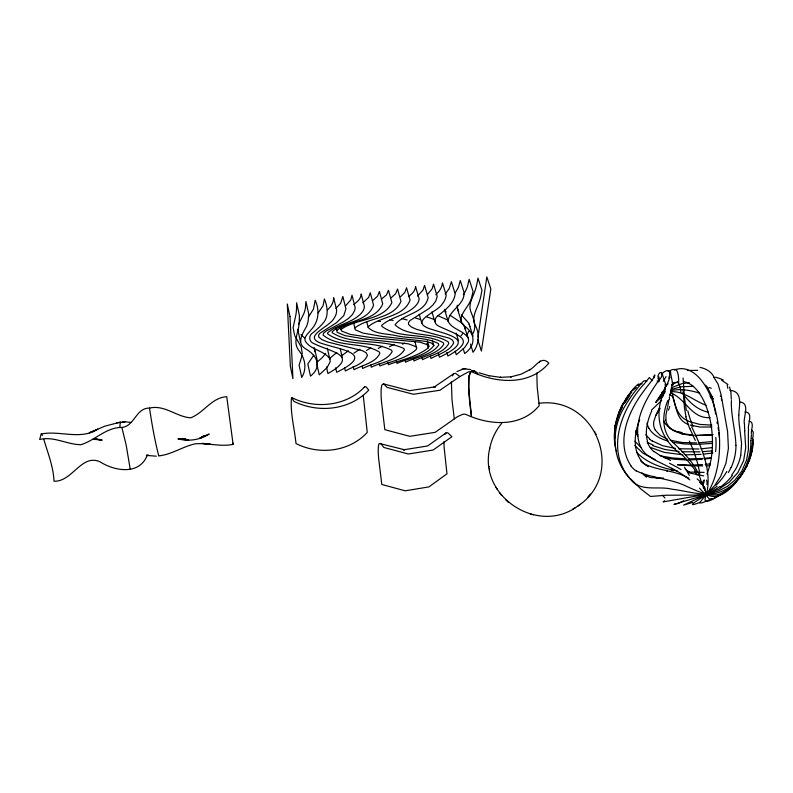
<?xml version="1.0" encoding="UTF-8"?>
<svg xmlns="http://www.w3.org/2000/svg" width="793" height="793" viewBox="0 0 793 793"><rect width="100%" height="100%" fill="white"/><g stroke="black" fill="none" stroke-linecap="round" stroke-linejoin="round"><path stroke-width="1.19" d="M120.229 422.183L104.845 426.168L89.322 432.77L97.846 429.201C80.321 440.363 60.109 430.262 41.216 433.969L39.65 439.481C53.944 435.962 67.058 444.675 80.995 444.685C94.585 440.541 104.963 428.488 119.842 427.467L120.229 422.183L120.695 422.758M738.818 415.066C738.937 406.303 743.457 391.137 729.986 390.404M744.349 423.68C743.021 416.84 750.753 402.933 739.572 401.952M536.841 373.047L537.168 386.845L539.22 405.629C520.852 427.843 489.172 425.375 465.521 414.273A7.583 6.106 7.8 0 0 462.329 414.422L457.323 416.791L435.119 432.344L409.803 436.328L384.833 429.687L381.463 401.357A30.441 4.401 81.2 0 1 382.295 384.506L383.693 383.941L409.466 390.691L435.605 386.756L433.811 387.301L453.477 373.88L455.41 373.245L459.96 376.506L468.356 371.937A7.94 6.453 8.6 0 1 471.696 371.778C496.408 383.207 529.377 386.032 548.825 363.194C541.639 355.105 535.771 366.673 529.684 369.875L530.279 369.459L521.189 374.167L510.642 376.933L511.307 376.814L499.967 377.349L500.661 377.379L488.557 375.644M752.051 449.125L751.873 451.058M314.742 351.755L314.216 347.562M668.965 399.434L667.686 406.72M750.802 440.63C751.546 462.884 738.66 487.973 715.673 493.315C700.962 496.021 686.401 490.867 671.869 489.192C660.044 486.149 646.473 490.58 635.629 484.126M748.463 429.112C747.591 423.809 753.846 412.271 744.875 411.934M468.752 378.449L468.96 394.26M751.328 433.543C751.001 429.766 754.817 422.064 749.058 421.043M468.772 378.241L469.139 375.684M753.132 443.763L753.181 440.046L752.2 438.242M158.65 455.39C155.131 442.107 151.671 423.184 149.54 408.088C135.286 407.721 134.324 428.299 119.842 427.467M451.405 381.859L452 399.811L454.3 418.863M657.803 376.338C661.025 367.546 664.375 376.001 658.973 380.085C646.236 398.403 632.477 421.113 639.525 444.189M336.212 328.223L337.174 332.346L345.064 335.637L364.562 338.978L408.375 343.835L416.057 346.729L416.682 348.077L416.107 349.673C405.986 358.446 392.039 361.093 379.857 365.95L379.292 363.759M752.884 438.45L753.271 432.116L751.447 429.727M752.101 444.397L752.755 439.471M751.942 445.636C750.812 456.599 747.323 467.434 740.741 476.355M387.856 362.51L388.431 364.691C401.773 359.635 416.86 356.959 428.24 347.899L428.874 346.303L428.2 344.955L419.804 342.14L371.798 337.669L350.407 334.428L341.753 331.157L340.762 327.033M457.155 306.207L457.293 305.255M353.747 323.435L355.254 329.799L363.025 333.1L382.315 336.45L425.692 341.337L431.62 343.101L433.86 345.589C425.514 356.533 408.94 357.861 396.986 363.442L396.401 361.261M404.926 360.012L405.52 362.193C416.355 356.88 431.66 355.343 438.836 344.886L438.321 343.528C425.9 336.797 410.586 338.75 396.996 335.845C387.628 333.506 375.446 334.596 368.239 327.529L368.378 326.577C380.739 316.09 403.746 317.17 410.08 300.121L406.571 287.809L404.787 292.488L400.634 296.612M477.981 337.174L486.823 276.906L490.847 288.999L481.381 351.071L477.664 339.305M302.183 355.165L299.1 365.167L301.727 377.409C307.377 368.428 304.889 357.712 298.515 350.01C293.489 343.181 297.018 334.933 298.574 327.638A132.877 82.799 -6.6 0 0 299.268 322.117L299.387 315.366L296.602 302.748L296.513 309.538A131.916 83.275 -6.3 0 1 295.829 315.079L293.123 327.717L294.53 335.013M616.052 423.075L619.293 411.359L625.548 399.543M740.781 455.202L741.584 443.475L739.572 426.941M489.787 448.174C478.11 495.853 537.357 535.364 577.026 506.608C626.748 474.928 596.247 395.529 538.814 403.32M469.169 375.525L470.804 371.501L468.931 376.903L468.574 387.44L471.458 416.186A111.506 25.356 81.1 0 1 470.199 406.601A89.421 19.994 81.1 0 1 469.922 404.222L469.535 400.663M489.598 449.026C491.353 439.649 495.536 430.758 501.602 423.403M751.675 451.742L749.494 459.643M664.871 388.055L664.93 391.99M617.985 417.257L618.203 416.384M725.238 491.472C722.413 493.315 700.169 509.463 705.978 496.031C712.808 472.083 701.795 448.015 691.625 426.743M667.399 407.85L665.922 414.977L665.922 420.012M703.897 480.221A55.421 27.953 86.1 0 1 702.043 483.086L701.706 484.275C699.099 467.85 685.192 453.923 673.009 442.524C661.233 431.818 662.185 414.055 667.815 400.495M618.441 415.522L618.946 413.837M750.634 456.322L746.719 466.413M670.035 377.022L666.249 386.449M664.95 387.777L665.466 386.518M672.414 388.927L669.52 396.183M619.214 413.024L619.789 411.428M749.682 459.266C743.249 475.949 718.745 512.863 699.575 488.171M664.128 391.762C653.234 415.72 660.004 439.223 681.336 454.448M748.215 462.17L748.493 461.407A8.406 1.943 -66.6 0 0 749.405 458.562M472.697 334.101C477.029 326.518 473.51 318.439 470.645 311.173C468.157 303.868 473.054 297.117 475.126 290.407A126.087 80.42 -14 0 0 476.722 284.875L477.991 278.105L481.966 290.228L480.657 296.959A126.979 79.915 -14 0 1 479.031 302.47C476.563 309.587 471.478 317.131 474.977 324.843C480.003 333.556 479.25 344.251 473.034 352.29L470.467 344.043M639.713 419.814C634.598 432.373 632.546 448.164 640.675 459.94M748.057 462.557L744.508 469.684M620.086 410.655L620.404 409.892M620.721 409.148L621.375 407.711M651.757 410.863C647.534 420.31 644.62 431.194 647.534 441.433M298.406 324.476L303.759 313.84A63.926 40.671 -9.3 0 0 305.384 308.279L305.9 301.489L308.745 314.078L308.199 320.828A64.382 40.423 -9.5 0 1 306.554 326.369C302.807 333.209 296.086 342.953 305.384 348.712C316.516 354.868 322.84 366.376 310.489 376.12L307.813 363.898L313.8 355.185M452.506 375.912L453.477 373.88M468.881 331.246L466.829 334.943M746.867 465.937L740.206 476.553M621.712 407.027L622.049 406.353M622.584 406.898C615.764 419.398 612.037 434.356 615.774 448.412M622.396 405.689L622.743 405.054M656.148 402.477C657.625 396.946 667.894 389.987 665.059 384.555M463.39 294.758L465.194 291.626A61.894 39.125 -16.1 0 0 467.592 286.085L469.149 279.305L473.064 291.447L471.468 298.188A62.33 38.867 -16.1 0 1 469.04 303.709C465.243 310.271 456.233 318.945 464.341 326.042C475.443 333.347 476.147 345.351 464.668 353.519L463.221 348.801M624.765 403.052L629.989 395.122M623.447 403.825L624.15 402.675A14.799 4.837 -62.6 0 1 627.015 398.859M661.739 374.474C663.186 371.808 667.845 368.765 670.234 371.897M743.596 471.161L743.913 470.665M665.723 386.072L667.29 384.318M660.212 408.296L655.662 415.859L653.789 421.489A14.383 13.283 -40.1 0 0 655.296 430.153M455.241 292.845L458.433 287.294L460.277 280.514L464.133 292.676C464.51 305.127 448.858 310.281 448.124 321.373C452.238 329.581 463.538 330.334 468.167 337.996A15.196 8.941 -17 0 1 468.197 342.17L464.599 347.631L456.282 354.749L455.212 351.2M742.605 472.678L742.942 472.172M741.891 473.699L742.248 473.183M627.759 396.639C619.373 408.603 613.197 423.184 614.991 438.053M325.645 353.48L322.206 357.663L316.506 362.639M703.361 482.243L701.379 483.968M146.973 455.896C139.082 475.215 114.707 471.141 100.364 462.002C81.659 453.011 72.54 481.886 54.043 481.242C53.349 466.462 47.867 453.17 43.793 439.352M731.721 475.096L735.656 469.169A46.083 43.09 -35.6 0 0 740.761 455.202M713.918 377.428L718.022 384.02L721.085 394.666L727.597 431.689L728.41 448.392L726.001 463.102L720.668 476.385L714.632 485.643L706.543 494.118L699.505 502.911L701.914 502.881L707.495 500.72M739.968 477.406L733.059 485.237L725.764 491.045M740.355 475.78L740.751 475.255M739.79 477.099L737.103 480.32M308.358 317.19L313.513 309.002L315.168 300.23C319.827 310.043 318.796 321.849 311.173 329.69C308.854 333.02 304.076 336.073 305.077 340.673C310.142 349.891 323.038 350.06 329.303 358.049A15.543 9.278 -12.1 0 1 329.977 362.213L326.994 367.684L319.242 374.841L316.754 363.749M645.115 382.89L649.289 377.557L652.342 380.68M644.54 383.604C620.493 409.029 604.375 453.001 632.418 481.401M336.757 330.473C350.417 319.688 375.188 321.69 382.732 303.888L379.401 291.497L377.567 296.185L373.037 300.309M460.961 335.796L462.606 333.794M587.563 497.538L588.773 496.091M589.169 495.615L590.478 494.049M539.151 362.351L540.231 361.053M354.877 327.925C368.616 317.18 393.259 319.113 400.99 301.38L397.541 289.039L395.628 293.717L391.068 297.841M664.673 500.75L663.136 501.91L705.552 494.406L719.023 489.083L729.302 482.124L737.926 472.469L743.636 460.644L745.727 447.738L744.637 430.966M445.25 294.064L449.254 288.503L451.386 281.723L455.182 293.916C454.042 303.154 446.181 309.181 439.431 314.623C434.594 316.972 432.938 323.683 438.678 326.082C456.679 335.033 478.843 338.879 447.876 355.978L446.816 352.429M737.768 478.942L738.224 478.417M663.345 395.965L655.553 402.21M318.132 312.987L323.058 305.771L324.416 298.971C327.648 307.06 329.164 317.081 322.473 323.841C319.817 326.994 316.615 329.591 313.532 332.307C308.219 335.003 308.467 341.892 314.256 343.756C330.423 351.904 360.438 355.076 327.965 373.562L326.438 366.921M661.699 400.356L651.559 410.021M736.162 481.381L736.638 480.855M341.307 329.283C356.245 318.31 382.999 320.957 391.871 302.629L388.481 290.268L386.449 294.956L381.463 299.08M364.195 387.341L365.543 386.667L366.445 387.222L368.735 390.176C349.654 410.239 318.261 413.45 294.005 401.367L291.497 397.65C290.069 412.866 294.52 428.359 295.997 443.535C319.153 455.331 349.277 451.911 367.248 432.433L363.283 395.707M336.807 352.469L329.402 358.644M734.695 482.957L735.19 482.431M327.45 310.113L330.622 306.504A27.329 17.426 -11.9 0 0 333.437 300.131L333.645 297.722L336.678 310.232L336.46 312.64A27.527 17.317 -12 0 1 333.605 318.984C328.391 327.678 299.932 337.293 323.782 344.063C343.775 350.447 374.802 353.708 336.668 372.284L335.637 367.863M734.189 483.472L733.178 484.493M629.791 394.19L630.772 393.239M427.288 294.778L432.126 288.821L433.523 284.152L437.211 296.384L435.783 301.043L432.809 305.127L428.775 308.725L410.011 320.55L408.484 322.553L408.583 324.436L411.389 327.033L416.751 329.412L449.175 338.145L452.555 340.177L453.715 342.764C449.819 351.497 438.648 353.975 430.995 358.456L430.312 356.077M435.833 294.709L438.638 291.695A26.833 16.94 -16.4 0 0 442.008 285.341L442.464 282.932L446.211 295.145L445.735 297.553A27.021 16.831 -16.4 0 1 442.325 303.878C437.716 312.184 407.741 321.334 430.222 328.926C451.802 335.756 475.899 339.85 439.441 357.217L438.4 353.658M633.22 389.968L636.432 387.579M732.663 484.999L731.622 486M637.82 385.616L640.05 384.03L642.033 383.792M730.571 486.971L731.096 486.486M364.473 386.954C346.848 405.976 315.584 409.624 291.923 397.65M345.54 305.89L350.784 299.903L352.023 295.224L355.175 307.684L354.818 310.093L352.538 314.464L348.623 318.32L343.656 321.72L326.27 330.959L323.663 333.05L323.029 334.993C338.254 347.899 362.798 341.545 379.381 352.082L379.837 353.45C375.327 362.946 362.51 364.968 354.005 369.736L353.202 366.435M717.021 486.297L704.065 495.566L683.606 505.101L692.854 502.375M729.51 487.923L726.834 490.193M348.405 350.793L341.694 355.661M335.994 308.289L340.653 303.273L342.844 296.473L345.936 308.963L343.716 315.733L336.123 322.969L319.946 333.219L318.548 335.231L318.836 337.104L321.988 339.691L327.796 342.051L362.312 350.655L366.019 352.677L367.466 355.254C364.146 364.106 352.766 366.525 345.351 371.005L344.559 367.704M663.216 394.934L658.696 398.017M417.514 296.007L423.036 290.04L424.562 285.361L428.19 297.633C424.701 313.661 403.24 313.522 395.043 324.843C408.98 337.838 433.008 331.474 448.412 342.1L448.769 343.468C443.832 352.845 431.214 354.937 422.52 359.695L421.846 357.316M703.56 482.382L701.002 483.958M719.994 486.426C721.412 486.317 674.942 512.308 699.892 502.356M631.089 392.951L631.734 392.426M664.098 393.675L659.479 396.52M353.718 304.651L358.158 300.785A18.07 11.508 -13.4 0 0 361.172 293.975L364.384 306.415A18.189 11.429 -13.5 0 1 361.33 313.195C352.29 323.118 337.293 324.178 327.648 332.852L327.559 333.803C345.609 346.888 372.264 339.86 391.643 350.288L392.158 351.646C386.429 361.697 372.264 363.422 362.649 368.477L362.104 366.277M408.544 296.622L412.271 293.38A17.902 11.34 -15.7 0 0 415.582 286.59L419.15 298.872A18.031 11.261 -15.7 0 1 415.8 305.652C406.561 315.455 391.623 316.625 381.81 325.229L381.671 326.181C398.512 339.345 425.088 332.317 443.376 342.814L443.802 344.172C437.766 354.124 423.779 355.908 414.035 360.944L413.431 358.773M724.148 491.511L724.743 491.065M359.972 349.138L353.965 353.083M578.067 505.894L580.248 504.289M667.468 384.189L668.162 383.743M721.779 493.236L722.373 492.82M380.64 443.366L383.852 447.47L408.296 454.002L433.107 450.037L451.931 436.685L447.777 432.78L446.033 432.948L427.566 445.983L403.27 449.849L404.727 449.8L379.361 443.465A28.498 3.846 80.9 0 0 378.618 458.225L381.8 484.483L405.183 490.808L428.924 486.892L446.974 473.817L444.159 447.758A28.231 5.283 80.8 0 1 444.04 441.582M362.788 302.797L368.666 297.425L370.301 292.736L373.572 305.156C367.625 322.315 344.38 321.125 332.208 331.662L332.098 332.624C352.409 345.738 382.206 338.314 403.875 348.504L404.44 349.862C397.452 360.399 382.028 361.886 371.263 367.209L370.708 365.018M459.96 376.506L439.887 390.255L413.361 394.27L387.172 387.41L383.693 383.941M719.439 494.842L720.014 494.455M370.916 347.859L366.366 350.536M668.162 371.411L672.454 369.538L676.469 369.449M726.348 490.659C714.305 499.927 699.456 491.977 687.521 486.793C671.334 478.566 652.361 478.585 636.174 470.824M718.289 495.585L718.864 495.219M683.735 500.75L678.501 503.317L673.921 504.417L718.508 490.976L727.399 486.377L734.992 480.052L741.762 471.181L746.55 460.168L748.414 449.572L748.374 433.88A15.543 2.32 88.7 0 1 748.533 429.291M717.169 496.299L717.724 495.942M701.369 483.492L703.619 482.59M382.325 346.214L378.192 348.454M715.524 497.28L716.069 496.963M664.177 393.358L660.301 395.291M572.833 509.136L573.656 508.66M456.956 371.59L463.697 368.814L470.784 369.578M573.894 508.531L574.816 507.996M714.999 497.598L713.958 498.182M394.131 344.34L389.452 346.71M704.025 486.575L703.054 487.1M713.462 498.46C706.543 502.465 706.276 490.936 704.075 487.348M672.335 387.42L681.732 383.743M711.47 498.757L712.074 498.44M710.28 499.372L710.875 499.075M146.774 455.876L148.321 455.083L146.368 455.142M402.547 344.192L404.519 343.2M704.709 487.844L703.788 488.29M708.575 500.214L709.13 499.947M672.147 382.969L677.737 382.196M705.136 488.131L703.867 488.657M701.27 483.413L703.56 482.828M664.058 393.229L661.114 394.309M671.74 389.313L681.782 386.716L693.29 386.31M201.293 437.012L209.213 434.068C199.886 439.986 188.912 441.562 178.237 438.945L186.722 439.56L178.316 439.074L185.522 439.213M471.894 370.727L474.829 371.243A85.694 18.328 80.7 0 1 475.731 371.848A104.835 22.333 80.6 0 1 477.921 373.83L474.521 371.074L471.914 370.718M149.54 408.088C164.547 404.489 176.552 416.93 190.677 417.832C203.801 412.925 211.483 397.59 226.739 396.688L233.112 444.358L232.716 442.92M702.4 483.948A55.381 40.681 -86.7 0 0 703.47 483.056L700.437 483.542M461.734 369.34L463.191 368.943M664.395 392.961L661.471 393.645M671.076 390.681C680.642 388.322 690.554 390.394 699.793 393.169M682.733 383.515L689.286 382.652M158.541 455.935C171.556 454.587 182.519 446.667 195.068 443.852C207.766 442.712 220.494 447.064 233.182 444.358M116.68 422.808L124.957 421.757L131.033 422.471M674.526 370.073A68.287 34.466 86.1 0 1 715.554 411.022A68.287 34.466 86.1 0 1 706.543 494.128L694.569 495.129L666.526 495.228L650.468 496.468L640.734 488.855L630.157 478.466M703.074 483.343L700.497 483.304M712.917 452.981L703.193 454.181M712.471 447.569L701.062 448.858M711.321 458.225L704.422 459.068M712.104 441.562L698.692 442.831M712.857 434.683L695.283 435.704M687.372 370.48L697.652 370.351M712.263 450.83L702.539 451.693M711.41 457.65L703.748 458.364M664.425 392.832L661.729 393.041M710.429 463.885L705.225 464.381M712.233 443.376L698.643 444.288M464.212 368.745L465.759 368.596M702.291 459.276L688.393 459.96M712.877 434.901L694.995 435.327M701.081 454.369L685.231 454.875M711.926 427.021L699.991 427.04L690.237 425.078M702.509 464.589L692.527 465.055M702.42 458.463L688.552 458.909M670.432 391.762C683.962 390.582 694.083 401.139 706.137 405.223M699.02 448.997L678.709 448.798M156.271 456.183L148.083 455.529M700.001 451.841L681.673 451.752M696.799 442.91L682.466 442.534L670.303 440.214M697.483 444.318L684.607 443.991L672.474 442.256M705.829 465.828L709.963 465.759M711.846 425.137L699.783 424.404L689.831 421.727M702.757 465.878L693.082 465.848M691.04 465.075L677.371 464.678M704.115 472.39L688.046 472.023M687.164 459.96L674.635 459.306L663.454 457.482M685.687 458.86L672.732 457.967L660.133 455.816M692.13 465.828L677.678 464.807M700.685 483.046L703.014 483.799M92.781 439.352L101.772 439.778L94.526 438.896M663.582 478.11L650.329 477.495L644.62 475.185A12.648 4.679 53.1 0 1 642.003 472.935M682.872 454.795L664.296 452.387L650.25 447.371M693.657 435.644L682.218 434.088L673.198 430.45A16.693 15.295 -0.6 0 1 665.743 420.042M693.042 435.198L682.01 433.484M710.062 417.614C691.565 419.011 685.469 398.284 670.66 392.882M679.046 451.554L665.049 449.502L652.788 445.676M663.9 392.654L661.709 392.327M188.645 440.056L178.147 438.807M41.236 433.959L42.515 435.327M675.517 448.451L662.601 445.686L652.361 440.948M673.812 470.665L671.146 470.269M688.869 472.836L703.748 475.889M94.407 438.935L102.099 440.194L94.833 438.965M699.813 482.372L702.211 482.828M677.272 470.973C662.581 468.148 647.207 463.439 636.64 452.268M378.33 321.026L380.63 321.492M390.037 319.777L393.08 320.501M708.347 412.142C697.206 410.06 688.839 401.783 682.347 393.011M530.17 514.003L531.469 514.32M532.113 514.488L533.332 514.796M407.186 320.005L401.694 318.528M489.271 375.823L479.061 372.809M712.838 396.996L710.032 396.222M706.543 494.118L702.033 483.086L699.922 482.461M420.528 319.539L415.532 318.052M668.44 441.245C660.866 439.025 652.857 435.307 648.872 428.101M713.512 398.859L710.736 397.937M435.337 319.876L426.693 316.843M677.936 432.284L669.837 428.27M704.6 487.318L703.45 486.436M655.077 459.514L643.014 453.259L634.777 445.497M667.29 439.183L659.905 435.179L655.325 430.133M664.177 392.396L662.542 391.643M448.382 320.342L437.815 315.634M686.143 476.871C673.227 470.338 658.101 470.447 645.185 464.311A15.771 11.419 65.6 0 1 640.655 459.96M686.679 477.099L687.214 477.317M688.621 424.463C676.786 420.786 676.498 407.424 672.999 397.769M688.274 477.773L688.81 478.001M721.64 380.214L727.934 384.506M688.572 421.182L689.196 421.46M670.551 460.465L659.31 454.984L654.017 451.465M646.731 381.374C644.154 379.133 642.132 382.702 640.605 384.377C635.044 390.999 629.791 397.917 625.439 405.401C611.294 427.169 610.679 458.086 629.335 477.525M658.824 381.919L657.07 380.937M687.967 420.895C676.766 416.295 674.516 403.607 672.365 393.12M671.671 468.306L653.541 459.365L646.374 454.448M698.385 392.089L698.96 392.406M647.217 442.881L648.089 443.376M657.06 478.516L653.422 476.276M647.514 466.244L648.198 466.671M646.156 465.352L646.83 465.798M450.008 315.247L462.973 323.851M684.557 476.038L689.811 479.894M645.482 464.896L642.241 462.458M685.142 468.99L689.345 472.152M702.033 483.086L697.126 478.883M641.547 448.045L634.945 441.245M662.433 495.189L664.96 497.994M304.611 337.967L300.934 334.626M649.923 439.163L645.74 434.762M640.992 461.427L641.606 461.952M505.825 499.996L506.816 500.898M507.57 501.592L508.541 502.475M645.799 476.623L646.404 477.178M645.195 476.058L643.301 474.224M664.524 392.168L663.364 390.761M461.367 314.91L468.752 323.078L473.005 336.083M708.04 388.768L712.213 396.718L715.266 411.527M446.102 311.927L444.476 309.32L448.124 321.373M499.402 492.572L500.234 493.642M500.879 494.475L501.691 495.526M631.119 466.056C615.289 442.276 628.115 411.567 643.797 391.048C647.326 385.933 651.767 381.403 654.731 375.922C655.603 373.255 653.045 376.556 654.284 377.785M659.38 381.036L658.894 380.343M637.909 434.921L635.57 431.134M496.061 487.398L497.31 489.459M458.691 311.54L457.145 307.139M295.839 337.58L301.211 346.957L302.302 353.549M637.78 436.249L635.619 431.204M594.71 431.65L595.037 432.274M595.84 433.781L596.177 434.395M463.836 324.942L468.167 337.996M294.927 335.865L295.363 336.728M702.995 485.673L702.261 483.76M695.312 440.442L689.96 428.726M729.54 387.073L730.878 392.02L731.354 399.305M298.426 331.196L297.771 329.402L300.488 341.862M658.339 379.322L657.853 377.746M663.89 389.631L664.901 392.119M661.848 372.888L665.882 384.982M616.26 450.127L616.518 450.969M457.462 308.943L461.199 320.957M456.163 333.1L458.483 340.683M469.268 324.198L469.793 326.696M431.927 311.887L434.861 321.789M432.274 340.147L433.86 345.589M427.308 340.851L428.874 346.303M419.21 314.276L421.757 323.108M426.981 343.547L428.24 347.899M414.838 341.525L416.682 348.077M366.792 321.938L368.239 327.529M721.273 398.314L721.65 400.227M340.346 326.865L341.168 330.245M340.187 348.613L342.308 357.494M327.281 348.177L329.868 359.318M685.995 416.771L684.409 407.285L683.1 389.343M314.623 348.851L317.378 361.142M686.341 410.358L684.567 398.701L683.09 378.023M121.914 427.645L126.196 445.16L130.24 469.367M670.591 373.106L672.979 385.259M718.091 427.566L718.567 430.45M489.053 466.343L489.162 467.027M489.41 468.703L489.519 469.397M718.904 432.7L719.42 437.429M469.426 399.494L469.01 394.835M731.384 400.554C730.809 415.631 735.458 430.222 735.914 445.21M677.678 382.325A45.241 16.266 -65.7 0 1 680.81 392.228M689.851 428.755A42.396 22.224 63.2 0 1 685.876 416.731M689.365 441.067A53.508 16.921 63 0 1 699.723 473.996M704.333 480.043A55.48 17.694 72.2 0 1 702.945 485.058M671.899 384.992A55.421 27.953 86.1 0 1 678.471 381.839M683.338 381.631A55.421 27.953 86.1 0 1 709.22 416.077A55.421 27.953 86.1 0 1 706.96 473.976M669.332 373.166A68.287 34.466 86.1 0 1 670.828 372.066M693.042 426.406A52.507 25.723 63.6 0 1 687.809 410.814M676.27 369.825A55.817 17.149 -65.9 0 1 678.55 383.772M671.879 384.446A33.048 7.722 -51.1 0 1 670.561 390.562M668.558 410.13A53.686 8.426 -76 0 1 669.758 406.571M684.428 467.136A62.845 10.587 54.8 0 1 689.286 475.364M694.44 471.082A57.284 20.509 42.7 0 1 697.057 475.136M681.534 454.349A55.569 22.739 40.2 0 1 695.907 471.429M663.404 381.324A66.057 17.912 -81.5 0 1 666.08 376.556M669.877 372.274A40.225 8.901 -49.1 0 1 668.717 378.192M655.861 415.294A53.835 22.789 -71.9 0 1 659.261 408.246M653.888 451.633A21.163 20.687 -74.4 0 1 647.276 441.523M669.421 463.251A37.291 9.328 26.3 0 1 681.058 469.605M706.454 480.122A46.678 11.449 29.5 0 1 706.732 484.315M665.991 470.279A56.68 1.427 40 0 1 667.508 471.548M671.721 468.257A45.122 15.394 26 0 1 684.656 476.018M646.354 454.468A25.842 24.88 -84.1 0 1 639.545 444.179M659.27 378.261A48.432 13.937 25.5 0 1 658.745 376.705M659.142 380.362A37.697 12.192 11.9 0 1 658.537 379.351M636.155 470.913A19.498 14.056 66 0 1 631.059 466.135M635.659 484.226A15.563 5.729 53.5 0 1 632.418 481.49M621.276 406.621A38.738 17.02 -58.2 0 1 623.625 402.457M630.465 392.525A20.4 3.578 -57.3 0 1 638.771 383.971M627.798 395.975A17.872 3.598 -58.7 0 1 633.528 389.284M614.872 429.142A50.474 36.309 -44.4 0 1 615.031 425.187M625.508 399.276A16.167 4.272 -60.8 0 1 629.87 393.883M652.213 441.116A35.497 29.985 -20.5 0 1 649.774 439.292M752.012 450.781A9.347 1.606 -72.1 0 1 750.783 456.262M653.234 445.071A50.97 39.521 -7 0 1 648.555 442.871M753.3 443.228A10.815 1.18 -77.4 0 1 751.863 451.782M648.833 428.121A17.377 16.009 -38.9 0 1 647.108 422.937M669.342 397.382A17.932 10.666 -38 0 1 669.55 399.186M682.238 432.681A38.916 29.847 10.9 0 1 678.263 431.531M670.055 428.002A20.013 18.021 2 0 1 663.523 420.736M669.421 394.26A20.35 13.54 -37.5 0 1 673.178 397.64M751.001 440.601A13.441 0.833 -86.9 0 1 751.407 434.623M744.786 430.976A19.26 4.024 84.8 0 1 744.488 423.908M732.306 475.532A58.513 57.483 3.4 0 1 720.44 487.011M739.532 426.931A25.317 6.185 81.4 0 1 738.769 414.987M709.061 387.549A33.683 9.595 1.4 0 1 711.262 388.253M720.331 395.965A54.658 22.472 -33.8 0 1 720.599 396.203M726.814 471.518A63.321 59.306 -84.3 0 1 716.099 485.207M731.027 467.464A58.424 56.541 32.5 0 1 728.361 472.539M735.973 445.21A56.918 54.836 19.8 0 1 731.146 467.513M727.181 385.101A67.207 26.734 -42.8 0 1 727.796 388.332M715.415 377.171A41.008 10.101 2.2 0 1 723.305 380.055M705.512 385.19A45.954 26.357 -34.8 0 1 708.268 388.629M717.239 423.591A41.732 1.725 79.3 0 1 716.981 422.134M715.544 413.976A41.732 1.725 79.3 0 1 715.336 412.697M715.792 437.488A53.547 39.848 80 0 1 715.564 451.762M700.011 367.417A56.749 30.372 -36.7 0 1 714.096 377.309M445.081 434.267A28.231 5.283 80.8 0 1 446.033 432.948M464.46 326.111A15.097 9.001 -17 0 1 464.847 328.778M201.372 437.587L199.568 438.321L201.372 437.607M205.119 435.932L202.245 436.745L205.119 435.932M122.717 421.866L125.036 421.767L122.717 421.866M185.76 439.233L182.777 439.342L185.731 439.263M210.651 444.397L202.294 443.366L210.641 444.427M290 316.665L287.284 304.016L290.367 366.425L292.934 378.697L290 316.665"/></g></svg>
